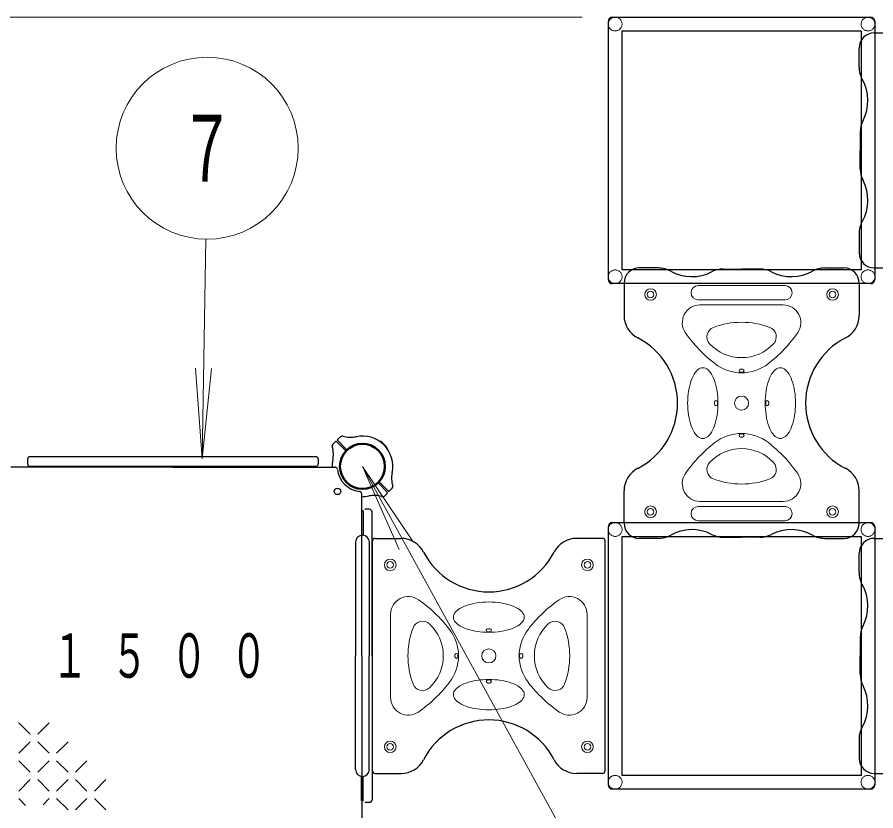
# Model space of a CAD drawing. Units: millimetres on the paper. Extents: x -385 to 0, y -594 to 267.
# Drawn here: x -261.94 to -233.64, y 135.54 to 161.71 of the extents above; entities that cross this region are included whole.
import ezdxf
from ezdxf.enums import TextEntityAlignment as Align

# ---------------------------------------------------------------- set-up
doc = ezdxf.new("R2010")
doc.units = ezdxf.units.MM
doc.linetypes.add('USER1', pattern=[4.5, 2.5, -2])
doc.layers.add('LY_1', color=7, linetype='Continuous', lineweight=25)
doc.styles.add('ＭＳ ゴシック', font='')
doc.styles.get('ＭＳ ゴシック').set_extended_font_data('MS Gothic')

msp = doc.modelspace()

# ---------------------------------------------------------------- linework, layer by layer
at = {"layer": 'LY_1', "lineweight": 13}
for p, q in [((-243.321, 161.708), (-366.878, 161.708)), ((-243.321, 161.708), (-366.878, 161.708)), ((-255.73, 154.389), (-255.849, 147.143)), ((-255.849, 147.143), (-256.061, 150.136)), ((-255.849, 147.143), (-255.539, 150.127)), ((-250.561, 146.898), (-248.893, 144.405)), ((-250.561, 146.898), (-249.352, 144.153)), ((-240.283, 128.184), (-250.561, 146.898)), ((-261.518, 138.067), (-261.893, 138.442)), ((-260.893, 138.442), (-261.268, 138.067)), ((-261.518, 137.817), (-261.893, 137.442)), ((-260.893, 137.442), (-261.268, 137.817)), ((-260.268, 137.817), (-260.643, 137.442)), ((-261.518, 136.817), (-261.893, 137.192)), ((-260.893, 137.192), (-261.268, 136.817)), ((-260.268, 136.817), (-260.643, 137.192)), ((-259.643, 137.192), (-260.018, 136.817)), ((-261.518, 136.567), (-261.893, 136.192)), ((-260.893, 136.192), (-261.268, 136.567)), ((-260.268, 136.567), (-260.643, 136.192)), ((-259.643, 136.192), (-260.018, 136.567)), ((-259.018, 136.567), (-259.393, 136.192)), ((-261.67, 135.719), (-261.893, 135.942)), ((-260.893, 135.942), (-261.092, 135.742)), ((-260.268, 135.567), (-260.643, 135.942)), ((-259.643, 135.942), (-260.018, 135.567)), ((-259.018, 135.567), (-259.393, 135.942))]:
    msp.add_line(p, q, dxfattribs=at)
at = {"layer": 'LY_1', "color": 2}
for p, q in [((-242.321, 161.709), (-233.801, 161.709)), ((-242.454, 153.055), (-242.454, 161.576)), ((-233.668, 161.576), (-233.668, 153.055)), ((-242.001, 161.256), (-234.121, 161.256)), ((-242.001, 153.375), (-242.001, 161.256)), ((-234.121, 161.256), (-234.121, 153.375)), ((-234.121, 153.375), (-242.001, 153.375)), ((-233.801, 152.922), (-242.321, 152.922)), ((-251.372, 147.794), (-251.277, 147.884)), ((-251.457, 147.71), (-251.546, 147.614)), ((-251.131, 147.433), (-251.409, 147.711)), ((-251.096, 147.468), (-251.373, 147.746)), ((-249.991, 146.364), (-249.713, 146.086)), ((-250.026, 146.328), (-249.749, 146.051)), ((-249.665, 146.087), (-249.583, 146.176)), ((-249.749, 146.003), (-249.838, 145.92)), ((-242.321, 145.042), (-233.801, 145.042)), ((-242.454, 136.388), (-242.454, 144.909)), ((-233.668, 144.909), (-233.668, 136.388)), ((-242.001, 144.589), (-234.121, 144.589)), ((-242.001, 136.708), (-242.001, 144.589)), ((-234.121, 144.589), (-234.121, 136.708)), ((-234.121, 136.708), (-242.001, 136.708)), ((-233.801, 136.255), (-242.321, 136.255))]:
    msp.add_line(p, q, dxfattribs=at)
at = {"layer": 'LY_1', "color": 1}
for p, q in [((-233.686, 161.191), (-232.618, 161.191)), ((-234.186, 160.06), (-234.186, 160.691)), ((-234.149, 157.923), (-234.149, 157.316)), ((-234.149, 156.709), (-234.149, 157.316)), ((-234.186, 154.571), (-234.186, 153.94)), ((-240.805, 153.44), (-241.436, 153.44)), ((-235.317, 153.44), (-234.686, 153.44)), ((-233.686, 153.44), (-232.618, 153.44)), ((-238.668, 153.403), (-238.061, 153.403)), ((-237.454, 153.403), (-238.061, 153.403)), ((-241.936, 152.94), (-241.936, 151.872)), ((-234.186, 152.94), (-234.186, 151.872)), ((-241.936, 145.024), (-241.936, 146.092)), ((-234.186, 145.024), (-234.186, 146.092)), ((-240.805, 144.524), (-241.436, 144.524)), ((-238.668, 144.561), (-238.061, 144.561)), ((-237.454, 144.561), (-238.061, 144.561)), ((-235.317, 144.524), (-234.686, 144.524)), ((-233.686, 144.524), (-232.618, 144.524)), ((-234.186, 143.393), (-234.186, 144.024)), ((-234.149, 141.256), (-234.149, 140.649)), ((-234.149, 140.042), (-234.149, 140.649)), ((-234.186, 137.904), (-234.186, 137.273)), ((-233.686, 136.773), (-232.618, 136.773))]:
    msp.add_line(p, q, dxfattribs=at)
at = {"layer": 'LY_1', "color": 1, "lineweight": 13}
for p, q in [((-236.628, 152.857), (-239.494, 152.857)), ((-236.628, 152.39), (-239.494, 152.39)), ((-236.628, 145.574), (-239.494, 145.574)), ((-236.628, 145.107), (-239.494, 145.107))]:
    msp.add_line(p, q, dxfattribs=at)
at = {"layer": 'LY_1', "color": 2, "lineweight": 13}
for p, q in [((-239.433, 152.221), (-236.689, 152.221)), ((-238.028, 150.099), (-238.094, 150.099)), ((-238.094, 149.999), (-238.028, 149.999)), ((-238.955, 148.949), (-238.955, 149.015)), ((-238.855, 149.015), (-238.855, 148.949)), ((-237.266, 149.015), (-237.266, 148.949)), ((-237.166, 148.949), (-237.166, 149.015)), ((-238.028, 147.965), (-238.094, 147.965)), ((-238.094, 147.865), (-238.028, 147.865)), ((-239.433, 145.743), (-236.689, 145.743)), ((-249.633, 142.021), (-249.633, 139.276)), ((-243.156, 142.021), (-243.156, 139.276)), ((-246.428, 141.543), (-246.361, 141.543)), ((-246.361, 141.443), (-246.428, 141.443)), ((-247.511, 140.615), (-247.511, 140.682)), ((-247.411, 140.682), (-247.411, 140.615)), ((-245.378, 140.615), (-245.378, 140.682)), ((-245.278, 140.682), (-245.278, 140.615)), ((-246.428, 139.854), (-246.361, 139.854)), ((-246.361, 139.754), (-246.428, 139.754))]:
    msp.add_line(p, q, dxfattribs=at)
at = {"layer": 'LY_1'}
for p, q in [((-249.982, 147.714), (-249.98, 147.715)), ((-252.103, 147.215), (-261.52, 147.215)), ((-249.746, 147.478), (-249.744, 147.48)), ((-261.603, 147.132), (-261.603, 146.982)), ((-252.02, 147.132), (-252.02, 146.982)), ((-252.103, 146.898), (-261.52, 146.898)), ((-250.588, 145.432), (-250.588, 144.624)), ((-250.535, 145.432), (-250.588, 145.432)), ((-250.535, 145.432), (-250.535, 144.624)), ((-250.328, 145.482), (-250.478, 145.482)), ((-250.245, 140.649), (-250.245, 145.399)), ((-250.788, 144.399), (-250.788, 140.649)), ((-250.335, 144.399), (-250.335, 140.649)), ((-250.788, 136.898), (-250.788, 140.649)), ((-250.335, 136.898), (-250.335, 140.649)), ((-250.245, 140.649), (-250.245, 135.898)), ((-250.588, 135.865), (-250.588, 136.673)), ((-250.535, 135.865), (-250.535, 136.673)), ((-250.535, 135.865), (-250.588, 135.865)), ((-250.328, 135.815), (-250.478, 135.815))]:
    msp.add_line(p, q, dxfattribs=at)
at = {"layer": 'LY_1', "color": 4}
for p, q in [((-256.811, 146.873), (-262.151, 146.873)), ((-256.811, 146.873), (-251.471, 146.873)), ((-250.586, 140.648), (-250.586, 145.988)), ((-250.586, 140.648), (-250.586, 135.308))]:
    msp.add_line(p, q, dxfattribs=at)
at = {"layer": 'LY_1', "color": 5}
for p, q in [((-250.228, 136.857), (-250.228, 144.44)), ((-250.145, 144.524), (-249.285, 144.524)), ((-242.644, 144.524), (-243.504, 144.524)), ((-242.561, 136.857), (-242.561, 144.44)), ((-250.145, 136.773), (-249.285, 136.773)), ((-242.644, 136.773), (-243.504, 136.773))]:
    msp.add_line(p, q, dxfattribs=at)
at = {"layer": 'LY_1', "color": 2, "lineweight": 13}
for points in [[(-239.339, 150.149), (-239.382, 150.144), (-239.426, 150.131), (-239.468, 150.109), (-239.51, 150.078), (-239.55, 150.039), (-239.589, 149.992), (-239.626, 149.938), (-239.66, 149.876), (-239.692, 149.807), (-239.722, 149.732), (-239.748, 149.651), (-239.772, 149.565), (-239.792, 149.475), (-239.809, 149.381), (-239.822, 149.284), (-239.831, 149.185), (-239.837, 149.084), (-239.839, 148.982), (-239.837, 148.88), (-239.831, 148.779), (-239.822, 148.68), (-239.809, 148.583), (-239.792, 148.489), (-239.772, 148.399), (-239.748, 148.313), (-239.722, 148.232), (-239.692, 148.157), (-239.66, 148.088), (-239.626, 148.026), (-239.589, 147.972), (-239.55, 147.925), (-239.51, 147.886), (-239.468, 147.855), (-239.426, 147.833), (-239.382, 147.82), (-239.339, 147.815), (-239.295, 147.82), (-239.252, 147.833), (-239.209, 147.855), (-239.168, 147.886), (-239.127, 147.925), (-239.089, 147.972), (-239.052, 148.026), (-239.017, 148.088), (-238.985, 148.157), (-238.956, 148.232), (-238.929, 148.313), (-238.906, 148.399), (-238.886, 148.489), (-238.869, 148.583), (-238.856, 148.68), (-238.846, 148.779), (-238.841, 148.88), (-238.839, 148.982), (-238.841, 149.084), (-238.846, 149.185), (-238.856, 149.284), (-238.869, 149.381), (-238.886, 149.475), (-238.906, 149.565), (-238.929, 149.651), (-238.956, 149.732), (-238.985, 149.807), (-239.017, 149.876), (-239.052, 149.938), (-239.089, 149.992), (-239.127, 150.039), (-239.168, 150.078), (-239.209, 150.109), (-239.252, 150.131), (-239.295, 150.144)], [(-236.783, 150.149), (-236.827, 150.144), (-236.87, 150.131), (-236.913, 150.109), (-236.954, 150.078), (-236.994, 150.039), (-237.033, 149.992), (-237.07, 149.938), (-237.104, 149.876), (-237.137, 149.807), (-237.166, 149.732), (-237.193, 149.651), (-237.216, 149.565), (-237.236, 149.475), (-237.253, 149.381), (-237.266, 149.284), (-237.276, 149.185), (-237.281, 149.084), (-237.283, 148.982), (-237.281, 148.88), (-237.276, 148.779), (-237.266, 148.68), (-237.253, 148.583), (-237.236, 148.489), (-237.216, 148.399), (-237.193, 148.313), (-237.166, 148.232), (-237.137, 148.157), (-237.104, 148.088), (-237.07, 148.026), (-237.033, 147.972), (-236.994, 147.925), (-236.954, 147.886), (-236.913, 147.855), (-236.87, 147.833), (-236.827, 147.82), (-236.783, 147.815), (-236.74, 147.82), (-236.696, 147.833), (-236.654, 147.855), (-236.612, 147.886), (-236.572, 147.925), (-236.533, 147.972), (-236.496, 148.026), (-236.462, 148.088), (-236.43, 148.157), (-236.4, 148.232), (-236.374, 148.313), (-236.35, 148.399), (-236.33, 148.489), (-236.313, 148.583), (-236.3, 148.68), (-236.291, 148.779), (-236.285, 148.88), (-236.283, 148.982), (-236.285, 149.084), (-236.291, 149.185), (-236.3, 149.284), (-236.313, 149.381), (-236.33, 149.475), (-236.35, 149.565), (-236.374, 149.651), (-236.4, 149.732), (-236.43, 149.807), (-236.462, 149.876), (-236.496, 149.938), (-236.533, 149.992), (-236.572, 150.039), (-236.612, 150.078), (-236.654, 150.109), (-236.696, 150.131), (-236.74, 150.144)], [(-247.561, 141.926), (-247.557, 141.883), (-247.543, 141.84), (-247.521, 141.797), (-247.491, 141.755), (-247.452, 141.715), (-247.405, 141.676), (-247.35, 141.64), (-247.288, 141.605), (-247.219, 141.573), (-247.144, 141.543), (-247.064, 141.517), (-246.978, 141.493), (-246.888, 141.473), (-246.793, 141.457), (-246.696, 141.443), (-246.597, 141.434), (-246.496, 141.428), (-246.394, 141.426), (-246.293, 141.428), (-246.192, 141.434), (-246.092, 141.443), (-245.995, 141.457), (-245.901, 141.473), (-245.811, 141.493), (-245.725, 141.517), (-245.645, 141.543), (-245.569, 141.573), (-245.501, 141.605), (-245.439, 141.64), (-245.384, 141.676), (-245.337, 141.715), (-245.298, 141.755), (-245.268, 141.797), (-245.245, 141.84), (-245.232, 141.883), (-245.228, 141.926), (-245.232, 141.97), (-245.245, 142.013), (-245.268, 142.056), (-245.298, 142.097), (-245.337, 142.138), (-245.384, 142.176), (-245.439, 142.213), (-245.501, 142.248), (-245.569, 142.28), (-245.645, 142.309), (-245.725, 142.336), (-245.811, 142.359), (-245.901, 142.38), (-245.995, 142.396), (-246.092, 142.409), (-246.192, 142.419), (-246.293, 142.425), (-246.394, 142.426), (-246.496, 142.425), (-246.597, 142.419), (-246.696, 142.409), (-246.793, 142.396), (-246.888, 142.38), (-246.978, 142.359), (-247.064, 142.336), (-247.144, 142.309), (-247.219, 142.28), (-247.288, 142.248), (-247.35, 142.213), (-247.405, 142.176), (-247.452, 142.138), (-247.491, 142.097), (-247.521, 142.056), (-247.543, 142.013), (-247.557, 141.97)], [(-247.561, 139.371), (-247.557, 139.327), (-247.543, 139.284), (-247.521, 139.241), (-247.491, 139.2), (-247.452, 139.159), (-247.405, 139.121), (-247.35, 139.084), (-247.288, 139.049), (-247.219, 139.017), (-247.144, 138.988), (-247.064, 138.961), (-246.978, 138.938), (-246.888, 138.918), (-246.793, 138.901), (-246.696, 138.888), (-246.597, 138.878), (-246.496, 138.873), (-246.394, 138.871), (-246.293, 138.873), (-246.192, 138.878), (-246.092, 138.888), (-245.995, 138.901), (-245.901, 138.918), (-245.811, 138.938), (-245.725, 138.961), (-245.645, 138.988), (-245.569, 139.017), (-245.501, 139.049), (-245.439, 139.084), (-245.384, 139.121), (-245.337, 139.159), (-245.298, 139.2), (-245.268, 139.241), (-245.245, 139.284), (-245.232, 139.327), (-245.228, 139.371), (-245.232, 139.414), (-245.245, 139.458), (-245.268, 139.5), (-245.298, 139.542), (-245.337, 139.582), (-245.384, 139.621), (-245.439, 139.658), (-245.501, 139.692), (-245.569, 139.724), (-245.645, 139.754), (-245.725, 139.78), (-245.811, 139.804), (-245.901, 139.824), (-245.995, 139.841), (-246.092, 139.854), (-246.192, 139.863), (-246.293, 139.869), (-246.394, 139.871), (-246.496, 139.869), (-246.597, 139.863), (-246.696, 139.854), (-246.793, 139.841), (-246.888, 139.824), (-246.978, 139.804), (-247.064, 139.78), (-247.144, 139.754), (-247.219, 139.724), (-247.288, 139.692), (-247.35, 139.658), (-247.405, 139.621), (-247.452, 139.582), (-247.491, 139.542), (-247.521, 139.5), (-247.543, 139.458), (-247.557, 139.414)]]:
    msp.add_lwpolyline(points, close=True, dxfattribs=at)
at = {"layer": 'LY_1', "color": 2, "linetype": 'USER1', "lineweight": 13}
for centre in [(-242.228, 161.482), (-233.894, 161.482), (-242.228, 153.149), (-233.894, 153.149), (-242.228, 144.815), (-233.894, 144.815), (-242.228, 136.482), (-233.894, 136.482)]:
    msp.add_circle(centre, 0.227, dxfattribs=at)
at = {"layer": 'LY_1', "lineweight": 13}
for centre, radius in [((-255.681, 157.389), 3), ((-241.061, 152.565), 0.192), ((-241.061, 152.565), 0.108), ((-235.061, 152.565), 0.192), ((-235.061, 152.565), 0.108), ((-241.061, 145.399), 0.192), ((-235.061, 145.399), 0.192), ((-241.061, 145.399), 0.108), ((-235.061, 145.399), 0.108), ((-249.645, 143.649), 0.192), ((-243.144, 143.649), 0.192), ((-249.645, 143.649), 0.108), ((-243.144, 143.649), 0.108), ((-249.645, 137.649), 0.192), ((-249.645, 137.649), 0.108), ((-243.144, 137.649), 0.192), ((-243.144, 137.649), 0.108)]:
    msp.add_circle(centre, radius, dxfattribs=at)
at = {"layer": 'LY_1', "color": 70, "linetype": 'USER1', "lineweight": 13}
msp.add_circle((-242.228, 153.149), 0.227, dxfattribs=at)
at = {"layer": 'LY_1', "color": 1, "lineweight": 13}
msp.add_circle((-238.061, 148.982), 0.233, dxfattribs=at)
at = {"layer": 'LY_1'}
for centre, radius in [((-250.561, 146.899), 0.743), ((-251.386, 146.073), 0.108)]:
    msp.add_circle(centre, radius, dxfattribs=at)
at = {"layer": 'LY_1', "color": 140, "lineweight": 50}
msp.add_circle((-250.561, 146.898), 0.743, dxfattribs=at)
at = {"layer": 'LY_1', "color": 2, "lineweight": 13}
msp.add_circle((-246.394, 140.649), 0.233, dxfattribs=at)
at = {"layer": 'LY_1', "color": 2}
for centre, radius, start, end in [((-242.321, 161.576), 0.133, 90, 180), ((-233.801, 161.576), 0.133, 0, 90), ((-242.321, 153.055), 0.133, 180, 270), ((-233.801, 153.055), 0.133, 270, 0), ((-251.35, 147.77), 0.0333, 133, 225), ((-251.227, 147.816), 0.0833, 72.4588, 133), ((-250.951, 148.69), 0.833, 252.4588, 282.2728), ((-250.561, 146.898), 1, 45, 102.2728), ((-251.478, 147.564), 0.0833, 137, 197.5412), ((-252.352, 147.288), 0.833, 347.7272, 17.5412), ((-251.432, 147.687), 0.0333, 45, 137), ((-250.561, 146.898), 0.75, 45, 130.7293), ((-250.561, 146.898), 1, 347.7272, 45), ((-250.561, 146.898), 0.75, 139.2707, 225), ((-251.155, 147.41), 0.0333, 319.2707, 45), ((-251.072, 147.492), 0.0333, 225, 310.7293), ((-250.561, 146.898), 0.75, 319.2707, 45), ((-250.561, 146.898), 1, 167.7272, 181.4325), ((-248.769, 146.509), 0.833, 167.7272, 197.5412), ((-250.561, 146.898), 0.75, 225, 310.7293), ((-249.967, 146.387), 0.0333, 139.2707, 225), ((-250.05, 146.305), 0.0333, 45, 130.7293), ((-249.69, 146.11), 0.0333, 225, 317), ((-249.644, 146.232), 0.0833, 317, 17.5412), ((-250.561, 146.898), 1, 268.5675, 282.2728), ((-250.171, 145.107), 0.833, 72.4588, 102.2728), ((-249.895, 145.981), 0.0833, 252.4588, 313), ((-249.772, 146.027), 0.0333, 313, 45), ((-242.321, 144.909), 0.133, 90, 180), ((-233.801, 144.909), 0.133, 0, 90), ((-242.321, 136.388), 0.133, 180, 270), ((-233.801, 136.388), 0.133, 270, 0)]:
    msp.add_arc(centre, radius, start, end, dxfattribs=at)
at = {"layer": 'LY_1', "color": 1}
for centre, radius, start, end in [((-233.686, 160.691), 0.5, 90, 180), ((-233.353, 160.06), 0.833, 180, 209.1962), ((-235.327, 158.956), 1.429, 332.8071, 29.1962), ((-233.315, 157.923), 0.833, 152.8071, 180), ((-233.315, 156.709), 0.833, 180, 207.1929), ((-235.327, 155.675), 1.429, 330.8038, 27.1929), ((-233.353, 154.571), 0.833, 150.8038, 180), ((-233.686, 153.94), 0.5, 180, 270), ((-241.436, 152.94), 0.5, 90, 180), ((-240.805, 152.607), 0.833, 60.8038, 90), ((-235.317, 152.607), 0.833, 90, 119.1962), ((-234.686, 152.94), 0.5, 0, 90), ((-239.702, 154.582), 1.429, 240.8038, 297.1929), ((-238.668, 152.57), 0.833, 90, 117.1929), ((-237.454, 152.57), 0.833, 62.8071, 90), ((-236.42, 154.582), 1.429, 242.8071, 299.1962), ((-241.103, 151.872), 0.833, 180, 242.7883), ((-235.019, 151.872), 0.833, 297.2117, 0), ((-242.589, 148.982), 2.417, 297.2117, 62.7883), ((-233.533, 148.982), 2.417, 117.2117, 242.7883), ((-241.103, 146.092), 0.833, 117.2117, 180), ((-235.019, 146.092), 0.833, 0, 62.7883), ((-241.436, 145.024), 0.5, 180, 270), ((-234.686, 145.024), 0.5, 270, 0), ((-239.702, 143.382), 1.429, 62.8071, 119.1962), ((-236.42, 143.382), 1.429, 60.8038, 117.1929), ((-240.805, 145.357), 0.833, 270, 299.1962), ((-238.668, 145.394), 0.833, 242.8071, 270), ((-237.454, 145.394), 0.833, 270, 297.1929), ((-235.317, 145.357), 0.833, 240.8038, 270), ((-233.686, 144.024), 0.5, 90, 180), ((-233.353, 143.393), 0.833, 180, 209.1962), ((-235.327, 142.289), 1.429, 332.8071, 29.1962), ((-233.315, 141.256), 0.833, 152.8071, 180), ((-233.315, 140.042), 0.833, 180, 207.1929), ((-235.327, 139.008), 1.429, 330.8038, 27.1929), ((-233.353, 137.904), 0.833, 150.8038, 180), ((-233.686, 137.273), 0.5, 180, 270)]:
    msp.add_arc(centre, radius, start, end, dxfattribs=at)
at = {"layer": 'LY_1', "color": 70}
msp.add_arc((-242.321, 153.055), 0.133, 180, 270, dxfattribs=at)
at = {"layer": 'LY_1', "color": 1, "lineweight": 13}
for centre, start, end in [((-239.494, 152.624), 90, 270), ((-236.628, 152.624), 270, 90), ((-239.494, 145.34), 90, 270), ((-236.628, 145.34), 270, 90)]:
    msp.add_arc(centre, 0.233, start, end, dxfattribs=at)
at = {"layer": 'LY_1', "color": 2, "lineweight": 13}
for centre, radius, start, end in [((-239.433, 151.638), 0.583, 90, 214.8447), ((-236.689, 151.638), 0.583, 325.1553, 90), ((-238.872, 151.169), 0.333, 110.5295, 222.9182), ((-238.061, 149.004), 2.645, 69.4705, 110.5295), ((-237.25, 151.169), 0.333, 317.0818, 69.4705), ((-236.082, 153.971), 4.667, 214.8447, 232.1654), ((-240.04, 153.971), 4.667, 307.8346, 325.1553), ((-238.061, 151.922), 1.44, 222.9182, 317.0818), ((-238.061, 151.422), 1.44, 232.1654, 307.8346), ((-238.094, 150.049), 0.05, 90, 270), ((-238.028, 150.049), 0.05, 270, 90), ((-238.905, 149.015), 0.05, 0, 180), ((-238.905, 148.949), 0.05, 180, 0), ((-237.216, 149.015), 0.05, 0, 180), ((-237.216, 148.949), 0.05, 180, 0), ((-238.061, 146.542), 1.44, 52.1654, 127.8346), ((-238.094, 147.915), 0.05, 90, 270), ((-238.028, 147.915), 0.05, 270, 90), ((-236.082, 143.994), 4.667, 127.8346, 145.1553), ((-240.04, 143.994), 4.667, 34.8447, 52.1654), ((-238.061, 146.042), 1.44, 42.9182, 137.0818), ((-238.872, 146.795), 0.333, 137.0818, 249.4705), ((-237.25, 146.795), 0.333, 290.5295, 42.9182), ((-239.433, 146.327), 0.583, 145.1553, 270), ((-236.689, 146.327), 0.583, 270, 34.8447), ((-238.061, 148.96), 2.645, 249.4705, 290.5295), ((-249.05, 142.021), 0.583, 55.1553, 180), ((-251.383, 138.67), 4.667, 37.8346, 55.1553), ((-241.406, 138.67), 4.667, 124.8447, 142.1654), ((-243.739, 142.021), 0.583, 0, 124.8447), ((-246.416, 140.649), 2.645, 159.4705, 200.5295), ((-248.581, 141.459), 0.333, 47.0818, 159.4705), ((-249.335, 140.649), 1.44, 312.9182, 47.0818), ((-243.454, 140.649), 1.44, 132.9182, 227.0818), ((-244.208, 141.459), 0.333, 20.5295, 132.9182), ((-246.373, 140.649), 2.645, 339.4705, 20.5295), ((-248.835, 140.649), 1.44, 322.1654, 37.8346), ((-246.428, 141.493), 0.05, 90, 270), ((-246.361, 141.493), 0.05, 270, 90), ((-243.954, 140.649), 1.44, 142.1654, 217.8346), ((-247.461, 140.682), 0.05, 0, 180), ((-245.328, 140.682), 0.05, 0, 180), ((-247.461, 140.615), 0.05, 180, 0), ((-245.328, 140.615), 0.05, 180, 0), ((-246.428, 139.804), 0.05, 90, 270), ((-246.361, 139.804), 0.05, 270, 90), ((-248.581, 139.838), 0.333, 200.5295, 312.9182), ((-251.383, 142.628), 4.667, 304.8447, 322.1654), ((-241.406, 142.628), 4.667, 217.8346, 235.1553), ((-244.208, 139.838), 0.333, 227.0818, 339.4705), ((-249.05, 139.276), 0.583, 180, 304.8447), ((-243.739, 139.276), 0.583, 235.1553, 0)]:
    msp.add_arc(centre, radius, start, end, dxfattribs=at)
at = {"layer": 'LY_1'}
for centre, radius, start, end in [((-249.968, 147.704), 0.0167, 53.6269, 135), ((-250.561, 146.898), 1.017, 45, 53.6269), ((-250.561, 146.898), 1.017, 36.3731, 45), ((-249.756, 147.491), 0.0167, 315, 36.3731), ((-261.52, 147.132), 0.0833, 90, 180), ((-252.103, 147.132), 0.0833, 0, 90), ((-261.52, 146.982), 0.0833, 180, 270), ((-252.103, 146.982), 0.0833, 270, 0), ((-250.561, 146.898), 0.833, 186.7872, 263.2128), ((-250.328, 145.399), 0.0833, 0, 90), ((-250.561, 144.399), 0.227, 0, 180), ((-250.561, 136.898), 0.227, 180, 0), ((-250.328, 135.898), 0.0833, 270, 0)]:
    msp.add_arc(centre, radius, start, end, dxfattribs=at)
at = {"layer": 'LY_1', "color": 4}
for centre, start, end in [((-251.471, 146.79), 6.7872, 90), ((-250.669, 145.988), 0, 83.2128)]:
    msp.add_arc(centre, 0.0833, start, end, dxfattribs=at)
at = {"layer": 'LY_1', "color": 5}
for centre, radius, start, end in [((-250.145, 144.44), 0.0833, 90, 180), ((-249.285, 143.69), 0.833, 27.2117, 90), ((-243.504, 143.69), 0.833, 90, 152.7883), ((-242.644, 144.44), 0.0833, 0, 90), ((-246.394, 145.176), 2.417, 207.2117, 332.7883), ((-246.394, 136.121), 2.417, 27.2117, 152.7883), ((-249.285, 137.607), 0.833, 270, 332.7883), ((-243.504, 137.607), 0.833, 207.2117, 270), ((-250.145, 136.857), 0.0833, 180, 270), ((-242.644, 136.857), 0.0833, 270, 0)]:
    msp.add_arc(centre, radius, start, end, dxfattribs=at)

# ---------------------------------------------------------------- texts
at = {"layer": 'LY_1', "style": 'ＭＳ ゴシック', "width": 0.6}
msp.add_text('７', height=2.199, dxfattribs=at).set_placement((-255.681, 157.389), align=Align.MIDDLE_CENTER)
at = {"layer": 'LY_1', "insert": (-260.811, 140.648), "char_height": 1.466, "attachment_point": 4, "style": 'ＭＳ ゴシック'}
msp.add_mtext('\\T1.64;\\W0.6;１５００', dxfattribs=at)

doc.saveas('drawing.dxf')
